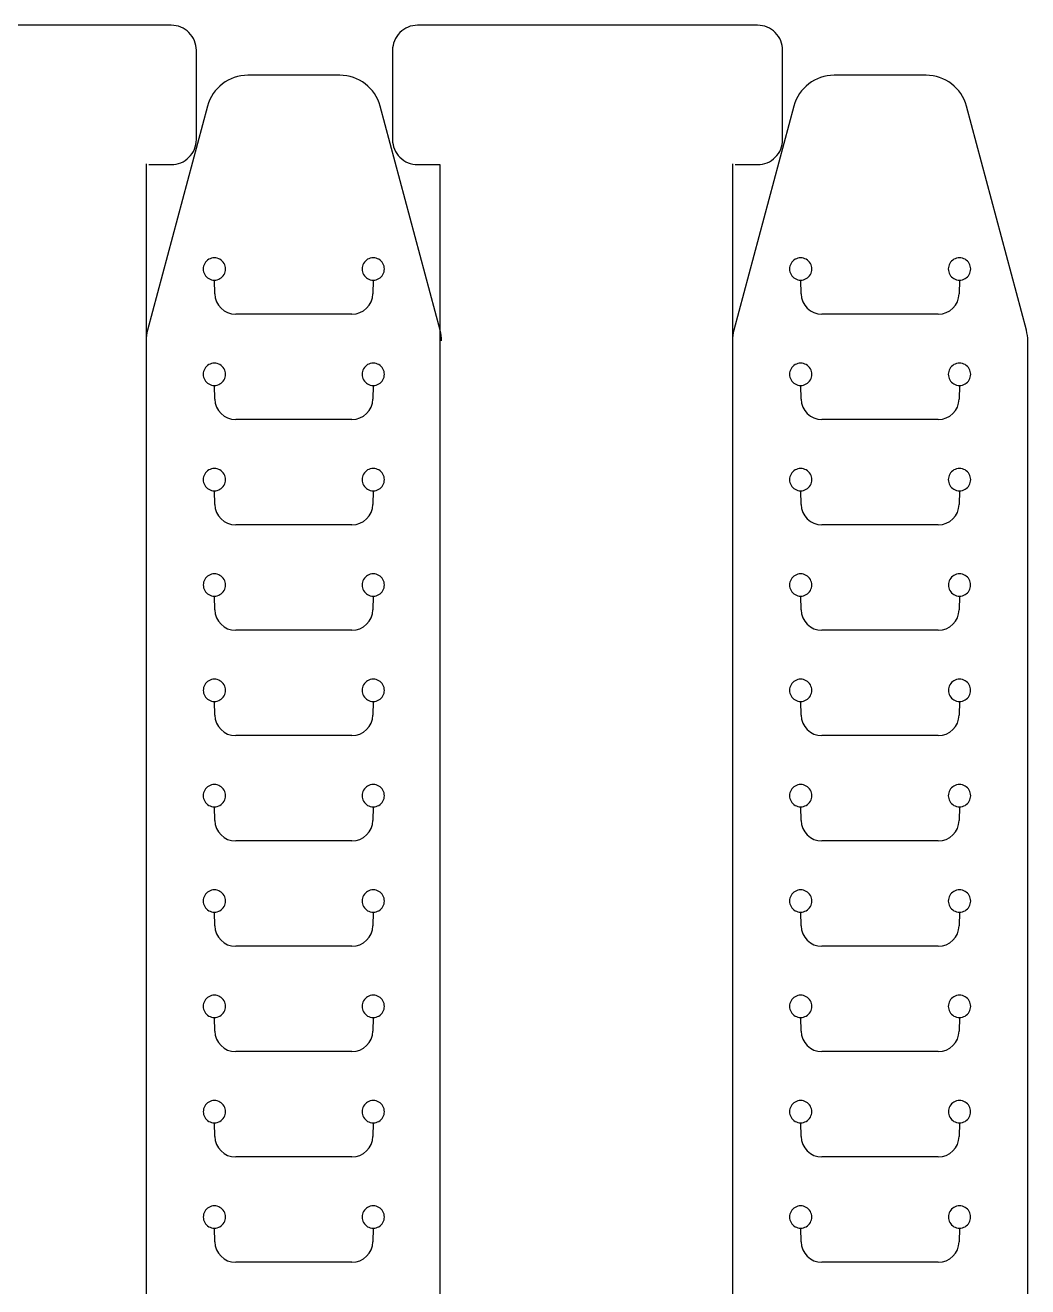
# Model space of a CAD drawing. Extents: x 13 to 590, y 13 to 389.
# Drawn here: x 514.8 to 586.7, y 298.1 to 388.6 of the extents above; entities that cross this region are included whole.
import ezdxf

# ---------------------------------------------------------------- set-up
doc = ezdxf.new("R2010")
doc.units = 0
doc.layers.add('Layer_1', color=7, linetype='CONTINUOUS')

msp = doc.modelspace()

# ---------------------------------------------------------------- linework, layer by layer
at = {"layer": 'Layer_1', "color": 7}
for p, q in [((525.256628, 388.622644), (500.856647, 388.622644)), ((567.339004, 388.622644), (542.938996, 388.622644)), ((527.056641, 380.422651), (527.056641, 386.822657)), ((541.13901, 386.822657), (541.13901, 380.422651)), ((569.139017, 380.422651), (569.139017, 386.822657)), ((537.35134, 385.036561), (530.755304, 385.036561)), ((579.433716, 385.036561), (572.83768, 385.036561)), ((527.857508, 382.813029), (523.555542, 366.757821)), ((544.551076, 366.757821), (540.24911, 382.813029)), ((569.939884, 382.813029), (565.637918, 366.757821)), ((586.633452, 366.757821), (582.331486, 382.813029)), ((523.453307, 378.681375), (523.453307, 23.394904)), ((523.656639, 378.622638), (525.256628, 378.622638)), ((542.939023, 378.622638), (544.539011, 378.622638)), ((544.539011, 378.622638), (544.539011, 36.036169)), ((565.535683, 378.681375), (565.535683, 23.394904)), ((565.739015, 378.622638), (567.339004, 378.622638)), ((586.735687, 23.394904), (586.735687, 365.981375))]:
    msp.add_line(p, q, dxfattribs=at)
at = {"layer": 'Layer_1', "color": 1}
for p, q in [((528.353311, 370.336576), (528.353311, 370.336576)), ((528.381383, 369.364285), (528.366037, 370.336681)), ((539.740634, 370.336681), (539.725288, 369.364285)), ((539.753307, 370.336576), (539.753307, 370.336576)), ((570.435687, 370.336576), (570.435687, 370.336576)), ((570.463759, 369.364285), (570.448414, 370.336681)), ((581.82301, 370.336681), (581.807664, 369.364285)), ((581.835683, 370.336576), (581.835683, 370.336576)), ((538.225418, 367.888042), (529.8812, 367.888042)), ((580.307794, 367.888042), (571.963576, 367.888042)), ((528.353311, 362.779599), (528.353311, 362.779599)), ((528.381383, 361.807309), (528.366037, 362.779705)), ((539.740634, 362.779705), (539.725288, 361.807309)), ((539.753307, 362.779599), (539.753307, 362.779599)), ((570.435687, 362.779599), (570.435687, 362.779599)), ((570.463759, 361.807309), (570.448414, 362.779705)), ((581.82301, 362.779705), (581.807664, 361.807309)), ((581.835683, 362.779599), (581.835683, 362.779599)), ((538.225418, 360.331066), (529.8812, 360.331066)), ((580.307794, 360.331066), (571.963576, 360.331066)), ((528.353311, 355.222623), (528.353311, 355.222623)), ((528.381383, 354.250332), (528.366037, 355.222702)), ((539.740634, 355.222702), (539.725288, 354.250332)), ((539.753307, 355.222623), (539.753307, 355.222623)), ((570.435687, 355.222623), (570.435687, 355.222623)), ((570.463759, 354.250332), (570.448414, 355.222702)), ((581.82301, 355.222702), (581.807664, 354.250332)), ((581.835683, 355.222623), (581.835683, 355.222623)), ((538.225418, 352.77409), (529.8812, 352.77409)), ((580.307794, 352.77409), (571.963576, 352.77409)), ((528.353311, 347.66562), (528.353311, 347.66562)), ((528.381383, 346.69333), (528.366037, 347.665726)), ((539.740634, 347.665726), (539.725288, 346.69333)), ((539.753307, 347.66562), (539.753307, 347.66562)), ((570.435687, 347.66562), (570.435687, 347.66562)), ((570.463759, 346.69333), (570.448414, 347.665726)), ((581.82301, 347.665726), (581.807664, 346.69333)), ((581.835683, 347.66562), (581.835683, 347.66562)), ((538.225418, 345.217113), (529.8812, 345.217113)), ((580.307794, 345.217113), (571.963576, 345.217113)), ((528.353311, 340.108644), (528.353311, 340.108644)), ((528.381383, 339.136353), (528.366037, 340.10875)), ((539.740634, 340.10875), (539.725288, 339.136353)), ((539.753307, 340.108644), (539.753307, 340.108644)), ((570.435687, 340.108644), (570.435687, 340.108644)), ((570.463759, 339.136353), (570.448414, 340.10875)), ((581.82301, 340.10875), (581.807664, 339.136353)), ((581.835683, 340.108644), (581.835683, 340.108644)), ((538.225418, 337.660111), (529.8812, 337.660111)), ((580.307794, 337.660111), (571.963576, 337.660111)), ((528.353311, 332.551668), (528.353311, 332.551668)), ((528.381383, 331.579377), (528.366037, 332.551774)), ((539.740634, 332.551774), (539.725288, 331.579377)), ((539.753307, 332.551668), (539.753307, 332.551668)), ((570.435687, 332.551668), (570.435687, 332.551668)), ((570.463759, 331.579377), (570.448414, 332.551774)), ((581.82301, 332.551774), (581.807664, 331.579377)), ((581.835683, 332.551668), (581.835683, 332.551668)), ((538.225418, 330.103134), (529.8812, 330.103134)), ((580.307794, 330.103134), (571.963576, 330.103134)), ((528.353311, 324.994692), (528.353311, 324.994692)), ((528.381383, 324.022401), (528.366037, 324.994797)), ((539.740634, 324.994797), (539.725288, 324.022401)), ((539.753307, 324.994692), (539.753307, 324.994692)), ((570.435687, 324.994692), (570.435687, 324.994692)), ((570.463759, 324.022401), (570.448414, 324.994797)), ((581.82301, 324.994797), (581.807664, 324.022401)), ((581.835683, 324.994692), (581.835683, 324.994692)), ((538.225418, 322.546158), (529.8812, 322.546158)), ((580.307794, 322.546158), (571.963576, 322.546158)), ((528.353311, 317.437715), (528.353311, 317.437715)), ((528.381383, 316.465425), (528.366037, 317.437795)), ((539.740634, 317.437795), (539.725288, 316.465425)), ((539.753307, 317.437715), (539.753307, 317.437715)), ((570.435687, 317.437715), (570.435687, 317.437715)), ((570.463759, 316.465425), (570.448414, 317.437795)), ((581.82301, 317.437795), (581.807664, 316.465425)), ((581.835683, 317.437715), (581.835683, 317.437715)), ((538.225418, 314.989182), (529.8812, 314.989182)), ((580.307794, 314.989182), (571.963576, 314.989182)), ((528.353311, 309.880713), (528.353311, 309.880713)), ((528.381383, 308.908422), (528.366037, 309.880819)), ((539.740634, 309.880819), (539.725288, 308.908422)), ((539.753307, 309.880713), (539.753307, 309.880713)), ((570.435687, 309.880713), (570.435687, 309.880713)), ((570.463759, 308.908422), (570.448414, 309.880819)), ((581.82301, 309.880819), (581.807664, 308.908422)), ((581.835683, 309.880713), (581.835683, 309.880713)), ((538.225418, 307.432206), (529.8812, 307.432206)), ((580.307794, 307.432206), (571.963576, 307.432206)), ((528.353311, 302.323736), (528.353311, 302.323736)), ((528.381383, 301.351446), (528.366037, 302.323842)), ((539.740634, 302.323842), (539.725288, 301.351446)), ((539.753307, 302.323736), (539.753307, 302.323736)), ((570.435687, 302.323736), (570.435687, 302.323736)), ((570.463759, 301.351446), (570.448414, 302.323842)), ((581.82301, 302.323842), (581.807664, 301.351446)), ((581.835683, 302.323736), (581.835683, 302.323736)), ((538.225418, 299.875229), (529.8812, 299.875229)), ((580.307794, 299.875229), (571.963576, 299.875229))]:
    msp.add_line(p, q, dxfattribs=at)
at = {"layer": 'Layer_1', "color": 7}
for points in [[(526.529406, 388.095435), (526.19185, 388.433017), (525.734015, 388.622644), (525.256628, 388.622644)], [(542.938996, 388.622644), (542.461635, 388.622644), (542.0038, 388.433017), (541.666218, 388.095435)], [(568.611782, 388.095435), (568.274226, 388.433017), (567.816391, 388.622644), (567.339004, 388.622644)], [(527.056641, 386.822657), (527.056641, 387.300045), (526.866988, 387.75788), (526.529406, 388.095435)], [(541.666218, 388.095435), (541.328663, 387.75788), (541.13901, 387.300045), (541.13901, 386.822657)], [(569.139017, 386.822657), (569.139017, 387.300045), (568.949364, 387.75788), (568.611782, 388.095435)], [(530.755278, 385.036561), (529.397436, 385.036561), (528.208954, 384.124569), (527.857508, 382.813029)], [(540.24911, 382.813029), (539.89769, 384.124569), (538.709156, 385.036561), (537.35134, 385.036561)], [(572.837654, 385.036561), (571.479839, 385.036561), (570.29133, 384.124569), (569.939884, 382.813029)], [(582.331486, 382.813029), (581.980066, 384.124569), (580.791532, 385.036561), (579.433716, 385.036561)], [(526.529432, 379.149846), (526.866988, 379.487402), (527.056641, 379.945263), (527.056641, 380.422651)], [(541.13901, 380.422651), (541.13901, 379.945263), (541.32861, 379.487402), (541.666218, 379.149846)], [(568.611808, 379.149846), (568.949364, 379.487402), (569.139017, 379.945263), (569.139017, 380.422651)], [(525.256628, 378.622638), (525.734015, 378.622638), (526.19185, 378.812265), (526.529432, 379.149846)], [(541.666218, 379.149846), (542.003747, 378.812265), (542.461609, 378.622638), (542.939023, 378.622638)], [(567.339004, 378.622638), (567.816391, 378.622638), (568.274226, 378.812265), (568.611808, 379.149846)], [(523.555542, 366.757821), (523.487703, 366.504589), (523.453307, 366.243551), (523.453307, 365.981375)], [(544.653311, 365.981375), (544.653311, 366.243551), (544.618942, 366.504589), (544.551076, 366.757821)], [(565.637918, 366.757821), (565.570079, 366.504589), (565.535683, 366.243551), (565.535683, 365.981375)], [(586.735687, 365.981375), (586.735687, 366.243551), (586.701318, 366.504589), (586.633452, 366.757821)]]:
    msp.add_open_spline(points, degree=3, dxfattribs=at)
at = {"layer": 'Layer_1', "color": 1}
for points in [[(527.65796, 371.537466), (527.51437, 371.289499), (527.51437, 370.983667), (527.65796, 370.7357)], [(528.353311, 371.936564), (528.066794, 371.936564), (527.801549, 371.785434), (527.65796, 371.537466)], [(529.048689, 371.537466), (528.9051, 371.785434), (528.639855, 371.937649), (528.353311, 371.936564)], [(529.048689, 370.7357), (529.192278, 370.983667), (529.192278, 371.289499), (529.048689, 371.537466)], [(539.057956, 371.537466), (538.914366, 371.289499), (538.914366, 370.983667), (539.057956, 370.7357)], [(539.753307, 371.936564), (539.46679, 371.936564), (539.201545, 371.785434), (539.057956, 371.537466)], [(540.448685, 371.537466), (540.305096, 371.785434), (540.039851, 371.937649), (539.753307, 371.936564)], [(540.448685, 370.7357), (540.592275, 370.983667), (540.592275, 371.289499), (540.448685, 371.537466)], [(569.740336, 371.53744), (569.596746, 371.289472), (569.596746, 370.983641), (569.740336, 370.7357)], [(570.435687, 371.936564), (570.14917, 371.936564), (569.883925, 371.785407), (569.740336, 371.53744)], [(571.131065, 371.53744), (570.987476, 371.785407), (570.722231, 371.937649), (570.435687, 371.936564)], [(571.131065, 370.7357), (571.274654, 370.983641), (571.274654, 371.289472), (571.131065, 371.53744)], [(581.140332, 371.53744), (580.996742, 371.289472), (580.996742, 370.983641), (581.140332, 370.7357)], [(581.835683, 371.936564), (581.549166, 371.936564), (581.283921, 371.785407), (581.140332, 371.53744)], [(582.531061, 371.53744), (582.387472, 371.785407), (582.122227, 371.937649), (581.835683, 371.936564)], [(582.531061, 370.7357), (582.674651, 370.983641), (582.674651, 371.289472), (582.531061, 371.53744)], [(527.65796, 370.7357), (527.801549, 370.487732), (528.066794, 370.335491), (528.353311, 370.336576)], [(528.353311, 370.336576), (528.639855, 370.336576), (528.9051, 370.487732), (529.048689, 370.7357)], [(539.057956, 370.7357), (539.201545, 370.487732), (539.46679, 370.335491), (539.753307, 370.336576)], [(539.753307, 370.336576), (540.039851, 370.336576), (540.305096, 370.487732), (540.448685, 370.7357)], [(569.740336, 370.7357), (569.883925, 370.487706), (570.14917, 370.335491), (570.435687, 370.336576)], [(570.435687, 370.336576), (570.722231, 370.336576), (570.987476, 370.487706), (571.131065, 370.7357)], [(581.140332, 370.7357), (581.283921, 370.487706), (581.549166, 370.335491), (581.835683, 370.336576)], [(581.835683, 370.336576), (582.122227, 370.336576), (582.387472, 370.487706), (582.531061, 370.7357)], [(528.381383, 369.364285), (528.394348, 368.545214), (529.06205, 367.888042), (529.8812, 367.888042)], [(538.225418, 367.888042), (539.044594, 367.888042), (539.71227, 368.545214), (539.725235, 369.364285)], [(570.463759, 369.364285), (570.476724, 368.545214), (571.144426, 367.888042), (571.963576, 367.888042)], [(580.307794, 367.888042), (581.12697, 367.888042), (581.794646, 368.545214), (581.807611, 369.364285)], [(527.65796, 363.98049), (527.51437, 363.732523), (527.51437, 363.426691), (527.65796, 363.178723)], [(528.353311, 364.379588), (528.066794, 364.379588), (527.801549, 364.228458), (527.65796, 363.98049)], [(529.048689, 363.98049), (528.9051, 364.228458), (528.639855, 364.380672), (528.353311, 364.379588)], [(529.048689, 363.178723), (529.192278, 363.426691), (529.192278, 363.732523), (529.048689, 363.98049)], [(539.057956, 363.98049), (538.914366, 363.732523), (538.914366, 363.426691), (539.057956, 363.178723)], [(539.753307, 364.379588), (539.46679, 364.379588), (539.201545, 364.228458), (539.057956, 363.98049)], [(540.448685, 363.98049), (540.305096, 364.228458), (540.039851, 364.380672), (539.753307, 364.379588)], [(540.448685, 363.178723), (540.592275, 363.426691), (540.592275, 363.732523), (540.448685, 363.98049)], [(569.740336, 363.980464), (569.596746, 363.732496), (569.596746, 363.426664), (569.740336, 363.178697)], [(570.435687, 364.379588), (570.14917, 364.379588), (569.883925, 364.228431), (569.740336, 363.980464)], [(571.131065, 363.980464), (570.987476, 364.228431), (570.722231, 364.380672), (570.435687, 364.379588)], [(571.131065, 363.178697), (571.274654, 363.426664), (571.274654, 363.732496), (571.131065, 363.980464)], [(581.140332, 363.980464), (580.996742, 363.732496), (580.996742, 363.426664), (581.140332, 363.178697)], [(581.835683, 364.379588), (581.549166, 364.379588), (581.283921, 364.228431), (581.140332, 363.980464)], [(582.531061, 363.980464), (582.387472, 364.228431), (582.122227, 364.380672), (581.835683, 364.379588)], [(582.531061, 363.178697), (582.674651, 363.426664), (582.674651, 363.732496), (582.531061, 363.980464)], [(527.65796, 363.178723), (527.801549, 362.930756), (528.066794, 362.778515), (528.353311, 362.779599)], [(528.353311, 362.779599), (528.639855, 362.779599), (528.9051, 362.930756), (529.048689, 363.178723)], [(539.057956, 363.178723), (539.201545, 362.930756), (539.46679, 362.778515), (539.753307, 362.779599)], [(539.753307, 362.779599), (540.039851, 362.779599), (540.305096, 362.930756), (540.448685, 363.178723)], [(569.740336, 363.178697), (569.883925, 362.930729), (570.14917, 362.778515), (570.435687, 362.779599)], [(570.435687, 362.779599), (570.722231, 362.779599), (570.987476, 362.930729), (571.131065, 363.178697)], [(581.140332, 363.178697), (581.283921, 362.930729), (581.549166, 362.778515), (581.835683, 362.779599)], [(581.835683, 362.779599), (582.122227, 362.779599), (582.387472, 362.930729), (582.531061, 363.178697)], [(528.381383, 361.807309), (528.394348, 360.988238), (529.06205, 360.331066), (529.8812, 360.331066)], [(538.225418, 360.331066), (539.044594, 360.331066), (539.71227, 360.988238), (539.725235, 361.807309)], [(570.463759, 361.807309), (570.476724, 360.988238), (571.144426, 360.331066), (571.963576, 360.331066)], [(580.307794, 360.331066), (581.12697, 360.331066), (581.794646, 360.988238), (581.807611, 361.807309)], [(528.353311, 356.822611), (528.066741, 356.822611), (527.801417, 356.671561), (527.657774, 356.423567)], [(529.048848, 356.423567), (528.905205, 356.671561), (528.639881, 356.823776), (528.353311, 356.822611)], [(539.753307, 356.822611), (539.466711, 356.822611), (539.201413, 356.671561), (539.057797, 356.423567)], [(540.448844, 356.423567), (540.305228, 356.671561), (540.039904, 356.823776), (539.753307, 356.822611)], [(570.435687, 356.822611), (570.149117, 356.822611), (569.883793, 356.671561), (569.74015, 356.42354)], [(571.131224, 356.42354), (570.987608, 356.671561), (570.722284, 356.823776), (570.435687, 356.822611)], [(581.835683, 356.822611), (581.549113, 356.822611), (581.283789, 356.671561), (581.140173, 356.42354)], [(582.53122, 356.42354), (582.387604, 356.671561), (582.12228, 356.823776), (581.835683, 356.822611)], [(527.657774, 356.423567), (527.514159, 356.175573), (527.514159, 355.869688), (527.657774, 355.621694)], [(529.048848, 355.621694), (529.19249, 355.869688), (529.19249, 356.175573), (529.048848, 356.423567)], [(539.057797, 356.423567), (538.914155, 356.175573), (538.914155, 355.869688), (539.057797, 355.621694)], [(540.448844, 355.621694), (540.592486, 355.869688), (540.592486, 356.175573), (540.448844, 356.423567)], [(569.74015, 356.42354), (569.596535, 356.175546), (569.596535, 355.869662), (569.74015, 355.621668)], [(571.131224, 355.621668), (571.274866, 355.869662), (571.274866, 356.175546), (571.131224, 356.42354)], [(581.140173, 356.42354), (580.996531, 356.175546), (580.996531, 355.869662), (581.140173, 355.621668)], [(582.53122, 355.621668), (582.674862, 355.869662), (582.674862, 356.175546), (582.53122, 356.42354)], [(527.657774, 355.621694), (527.801417, 355.373674), (528.066741, 355.221459), (528.353311, 355.222623)], [(528.353311, 355.222623), (528.639908, 355.222623), (528.905232, 355.373674), (529.048848, 355.621694)], [(539.057797, 355.621694), (539.201413, 355.373674), (539.466711, 355.221459), (539.753307, 355.222623)], [(539.753307, 355.222623), (540.039904, 355.222623), (540.305228, 355.373674), (540.448844, 355.621694)], [(569.74015, 355.621668), (569.883793, 355.373674), (570.149117, 355.221459), (570.435687, 355.222623)], [(570.435687, 355.222623), (570.722284, 355.222623), (570.987608, 355.373674), (571.131224, 355.621668)], [(581.140173, 355.621668), (581.283789, 355.373674), (581.549113, 355.221459), (581.835683, 355.222623)], [(581.835683, 355.222623), (582.12228, 355.222623), (582.387604, 355.373674), (582.53122, 355.621668)], [(528.381383, 354.250332), (528.394348, 353.431262), (529.06205, 352.77409), (529.8812, 352.77409)], [(538.225418, 352.77409), (539.044594, 352.77409), (539.71227, 353.431262), (539.725235, 354.250332)], [(570.463759, 354.250332), (570.476724, 353.431262), (571.144426, 352.77409), (571.963576, 352.77409)], [(580.307794, 352.77409), (581.12697, 352.77409), (581.794646, 353.431262), (581.807611, 354.250332)], [(527.6605, 348.865638), (527.517572, 348.61812), (527.517572, 348.313162), (527.6605, 348.065617)], [(528.353311, 349.265635), (528.067508, 349.265635), (527.803401, 349.113156), (527.6605, 348.865638)], [(529.046149, 348.865638), (528.903248, 349.113156), (528.63914, 349.265635), (528.353311, 349.265635)], [(529.046149, 348.065617), (529.18905, 348.313162), (529.18905, 348.61812), (529.046149, 348.865638)], [(539.060496, 348.865638), (538.917568, 348.61812), (538.917568, 348.313162), (539.060496, 348.065617)], [(539.753307, 349.265635), (539.467504, 349.265635), (539.203397, 349.113156), (539.060496, 348.865638)], [(540.446145, 348.865638), (540.303244, 349.113156), (540.039137, 349.265635), (539.753307, 349.265635)], [(540.446145, 348.065617), (540.589047, 348.313162), (540.589047, 348.61812), (540.446145, 348.865638)], [(569.742876, 348.865638), (569.599948, 348.618094), (569.599948, 348.313135), (569.742876, 348.065617)], [(570.435687, 349.265635), (570.149884, 349.265635), (569.885777, 349.113156), (569.742876, 348.865638)], [(571.128525, 348.865638), (570.985624, 349.113156), (570.721516, 349.265635), (570.435687, 349.265635)], [(571.128525, 348.065617), (571.271426, 348.313135), (571.271426, 348.618094), (571.128525, 348.865638)], [(581.142872, 348.865638), (580.999944, 348.618094), (580.999944, 348.313135), (581.142872, 348.065617)], [(581.835683, 349.265635), (581.54988, 349.265635), (581.285773, 349.113156), (581.142872, 348.865638)], [(582.528521, 348.865638), (582.38562, 349.113156), (582.121513, 349.265635), (581.835683, 349.265635)], [(582.528521, 348.065617), (582.671423, 348.313135), (582.671423, 348.618094), (582.528521, 348.865638)], [(527.6605, 348.065617), (527.803401, 347.8181), (528.067508, 347.66562), (528.353311, 347.66562)], [(528.353311, 347.66562), (528.63914, 347.66562), (528.903248, 347.8181), (529.046149, 348.065617)], [(539.060496, 348.065617), (539.203397, 347.8181), (539.467504, 347.66562), (539.753307, 347.66562)], [(539.753307, 347.66562), (540.039137, 347.66562), (540.303244, 347.8181), (540.446145, 348.065617)], [(569.742876, 348.065617), (569.885777, 347.8181), (570.149884, 347.66562), (570.435687, 347.66562)], [(570.435687, 347.66562), (570.721516, 347.66562), (570.985624, 347.8181), (571.128525, 348.065617)], [(581.142872, 348.065617), (581.285773, 347.8181), (581.54988, 347.66562), (581.835683, 347.66562)], [(581.835683, 347.66562), (582.121513, 347.66562), (582.38562, 347.8181), (582.528521, 348.065617)], [(528.381383, 346.69333), (528.394348, 345.874285), (529.06205, 345.217113), (529.8812, 345.217113)], [(538.225418, 345.217113), (539.044594, 345.217113), (539.712244, 345.874285), (539.725235, 346.69333)], [(570.463759, 346.69333), (570.476724, 345.874285), (571.144426, 345.217113), (571.963576, 345.217113)], [(580.307794, 345.217113), (581.12697, 345.217113), (581.79462, 345.874285), (581.807611, 346.69333)], [(527.6605, 341.308662), (527.517572, 341.061144), (527.517572, 340.756185), (527.6605, 340.508641)], [(528.353311, 341.708659), (528.067508, 341.708659), (527.803401, 341.55618), (527.6605, 341.308662)], [(529.046149, 341.308662), (528.903248, 341.55618), (528.63914, 341.708659), (528.353311, 341.708659)], [(529.046149, 340.508641), (529.18905, 340.756185), (529.18905, 341.061144), (529.046149, 341.308662)], [(539.060496, 341.308662), (538.917568, 341.061144), (538.917568, 340.756185), (539.060496, 340.508641)], [(539.753307, 341.708659), (539.467504, 341.708659), (539.203397, 341.55618), (539.060496, 341.308662)], [(540.446145, 341.308662), (540.303244, 341.55618), (540.039137, 341.708659), (539.753307, 341.708659)], [(540.446145, 340.508641), (540.589047, 340.756185), (540.589047, 341.061144), (540.446145, 341.308662)], [(569.742876, 341.308662), (569.599948, 341.061118), (569.599948, 340.756159), (569.742876, 340.508641)], [(570.435687, 341.708659), (570.149884, 341.708659), (569.885777, 341.55618), (569.742876, 341.308662)], [(571.128525, 341.308662), (570.985624, 341.55618), (570.721516, 341.708659), (570.435687, 341.708659)], [(571.128525, 340.508641), (571.271426, 340.756159), (571.271426, 341.061118), (571.128525, 341.308662)], [(581.142872, 341.308662), (580.999944, 341.061118), (580.999944, 340.756159), (581.142872, 340.508641)], [(581.835683, 341.708659), (581.54988, 341.708659), (581.285773, 341.55618), (581.142872, 341.308662)], [(582.528521, 341.308662), (582.38562, 341.55618), (582.121513, 341.708659), (581.835683, 341.708659)], [(582.528521, 340.508641), (582.671423, 340.756159), (582.671423, 341.061118), (582.528521, 341.308662)], [(527.6605, 340.508641), (527.803401, 340.261124), (528.067508, 340.108644), (528.353311, 340.108644)], [(528.353311, 340.108644), (528.63914, 340.108644), (528.903248, 340.261124), (529.046149, 340.508641)], [(539.060496, 340.508641), (539.203397, 340.261124), (539.467504, 340.108644), (539.753307, 340.108644)], [(539.753307, 340.108644), (540.039137, 340.108644), (540.303244, 340.261124), (540.446145, 340.508641)], [(569.742876, 340.508641), (569.885777, 340.261124), (570.149884, 340.108644), (570.435687, 340.108644)], [(570.435687, 340.108644), (570.721516, 340.108644), (570.985624, 340.261124), (571.128525, 340.508641)], [(581.142872, 340.508641), (581.285773, 340.261124), (581.54988, 340.108644), (581.835683, 340.108644)], [(581.835683, 340.108644), (582.121513, 340.108644), (582.38562, 340.261124), (582.528521, 340.508641)], [(528.381383, 339.136353), (528.394348, 338.317283), (529.06205, 337.660111), (529.8812, 337.660111)], [(538.225418, 337.660111), (539.044594, 337.660111), (539.71227, 338.317283), (539.725235, 339.136353)], [(570.463759, 339.136353), (570.476724, 338.317283), (571.144426, 337.660111), (571.963576, 337.660111)], [(580.307794, 337.660111), (581.12697, 337.660111), (581.794646, 338.317283), (581.807611, 339.136353)], [(528.353311, 334.151656), (528.066794, 334.151656), (527.801549, 334.000526), (527.65796, 333.752559)], [(529.048689, 333.752559), (528.9051, 334.000526), (528.639855, 334.152741), (528.353311, 334.151656)], [(539.753307, 334.151656), (539.46679, 334.151656), (539.201545, 334.000526), (539.057956, 333.752559)], [(540.448685, 333.752559), (540.305096, 334.000526), (540.039851, 334.152741), (539.753307, 334.151656)], [(570.435687, 334.151656), (570.14917, 334.151656), (569.883925, 334.0005), (569.740336, 333.752532)], [(571.131065, 333.752532), (570.987476, 334.0005), (570.722231, 334.152741), (570.435687, 334.151656)], [(581.835683, 334.151656), (581.549166, 334.151656), (581.283921, 334.0005), (581.140332, 333.752532)], [(582.531061, 333.752532), (582.387472, 334.0005), (582.122227, 334.152741), (581.835683, 334.151656)], [(527.65796, 333.752559), (527.51437, 333.504591), (527.51437, 333.198759), (527.65796, 332.950792)], [(529.048689, 332.950792), (529.192278, 333.198759), (529.192278, 333.504591), (529.048689, 333.752559)], [(539.057956, 333.752559), (538.914366, 333.504591), (538.914366, 333.198759), (539.057956, 332.950792)], [(540.448685, 332.950792), (540.592275, 333.198759), (540.592275, 333.504591), (540.448685, 333.752559)], [(569.740336, 333.752532), (569.596746, 333.504565), (569.596746, 333.198733), (569.740336, 332.950765)], [(571.131065, 332.950765), (571.274654, 333.198733), (571.274654, 333.504565), (571.131065, 333.752532)], [(581.140332, 333.752532), (580.996742, 333.504565), (580.996742, 333.198733), (581.140332, 332.950765)], [(582.531061, 332.950765), (582.674651, 333.198733), (582.674651, 333.504565), (582.531061, 333.752532)], [(527.65796, 332.950792), (527.801549, 332.702824), (528.066794, 332.550583), (528.353311, 332.551668)], [(528.353311, 332.551668), (528.639855, 332.551668), (528.9051, 332.702824), (529.048689, 332.950792)], [(539.057956, 332.950792), (539.201545, 332.702824), (539.46679, 332.550583), (539.753307, 332.551668)], [(539.753307, 332.551668), (540.039851, 332.551668), (540.305096, 332.702824), (540.448685, 332.950792)], [(569.740336, 332.950765), (569.883925, 332.702798), (570.14917, 332.550583), (570.435687, 332.551668)], [(570.435687, 332.551668), (570.722231, 332.551668), (570.987476, 332.702798), (571.131065, 332.950765)], [(581.140332, 332.950765), (581.283921, 332.702798), (581.549166, 332.550583), (581.835683, 332.551668)], [(581.835683, 332.551668), (582.122227, 332.551668), (582.387472, 332.702798), (582.531061, 332.950765)], [(528.381383, 331.579377), (528.394348, 330.760306), (529.06205, 330.103134), (529.8812, 330.103134)], [(538.225418, 330.103134), (539.044594, 330.103134), (539.71227, 330.760306), (539.725235, 331.579377)], [(570.463759, 331.579377), (570.476724, 330.760306), (571.144426, 330.103134), (571.963576, 330.103134)], [(580.307794, 330.103134), (581.12697, 330.103134), (581.794646, 330.760306), (581.807611, 331.579377)], [(527.65796, 326.195582), (527.51437, 325.947615), (527.51437, 325.641783), (527.65796, 325.393816)], [(528.353311, 326.59468), (528.066794, 326.59468), (527.801549, 326.44355), (527.65796, 326.195582)], [(529.048689, 326.195582), (528.9051, 326.44355), (528.639855, 326.595765), (528.353311, 326.59468)], [(529.048689, 325.393816), (529.192278, 325.641783), (529.192278, 325.947615), (529.048689, 326.195582)], [(539.057956, 326.195582), (538.914366, 325.947615), (538.914366, 325.641783), (539.057956, 325.393816)], [(539.753307, 326.59468), (539.46679, 326.59468), (539.201545, 326.44355), (539.057956, 326.195582)], [(540.448685, 326.195582), (540.305096, 326.44355), (540.039851, 326.595765), (539.753307, 326.59468)], [(540.448685, 325.393816), (540.592275, 325.641783), (540.592275, 325.947615), (540.448685, 326.195582)], [(569.740336, 326.195556), (569.596746, 325.947589), (569.596746, 325.641757), (569.740336, 325.393789)], [(570.435687, 326.59468), (570.14917, 326.59468), (569.883925, 326.443524), (569.740336, 326.195556)], [(571.131065, 326.195556), (570.987476, 326.443524), (570.722231, 326.595765), (570.435687, 326.59468)], [(571.131065, 325.393789), (571.274654, 325.641757), (571.274654, 325.947589), (571.131065, 326.195556)], [(581.140332, 326.195556), (580.996742, 325.947589), (580.996742, 325.641757), (581.140332, 325.393789)], [(581.835683, 326.59468), (581.549166, 326.59468), (581.283921, 326.443524), (581.140332, 326.195556)], [(582.531061, 326.195556), (582.387472, 326.443524), (582.122227, 326.595765), (581.835683, 326.59468)], [(582.531061, 325.393789), (582.674651, 325.641757), (582.674651, 325.947589), (582.531061, 326.195556)], [(527.65796, 325.393816), (527.801549, 325.145848), (528.066794, 324.993607), (528.353311, 324.994692)], [(528.353311, 324.994692), (528.639855, 324.994692), (528.9051, 325.145848), (529.048689, 325.393816)], [(539.057956, 325.393816), (539.201545, 325.145848), (539.46679, 324.993607), (539.753307, 324.994692)], [(539.753307, 324.994692), (540.039851, 324.994692), (540.305096, 325.145848), (540.448685, 325.393816)], [(569.740336, 325.393789), (569.883925, 325.145848), (570.14917, 324.993607), (570.435687, 324.994692)], [(570.435687, 324.994692), (570.722231, 324.994692), (570.987476, 325.145848), (571.131065, 325.393789)], [(581.140332, 325.393789), (581.283921, 325.145848), (581.549166, 324.993607), (581.835683, 324.994692)], [(581.835683, 324.994692), (582.122227, 324.994692), (582.387472, 325.145848), (582.531061, 325.393789)], [(528.381383, 324.022401), (528.394348, 323.20333), (529.06205, 322.546158), (529.8812, 322.546158)], [(538.225418, 322.546158), (539.044594, 322.546158), (539.71227, 323.20333), (539.725235, 324.022401)], [(570.463759, 324.022401), (570.476724, 323.20333), (571.144426, 322.546158), (571.963576, 322.546158)], [(580.307794, 322.546158), (581.12697, 322.546158), (581.794646, 323.20333), (581.807611, 324.022401)], [(527.657774, 318.638659), (527.514159, 318.390665), (527.514159, 318.08478), (527.657774, 317.836786)], [(528.353311, 319.037704), (528.066741, 319.037704), (527.801417, 318.886653), (527.657774, 318.638659)], [(529.048848, 318.638659), (528.905232, 318.886653), (528.639908, 319.038868), (528.353311, 319.037704)], [(529.048848, 317.836786), (529.19249, 318.08478), (529.19249, 318.390665), (529.048848, 318.638659)], [(539.057797, 318.638659), (538.914155, 318.390665), (538.914155, 318.08478), (539.057797, 317.836786)], [(539.753307, 319.037704), (539.466737, 319.037704), (539.201413, 318.886653), (539.057797, 318.638659)], [(540.448844, 318.638659), (540.305228, 318.886653), (540.039904, 319.038868), (539.753307, 319.037704)], [(540.448844, 317.836786), (540.592486, 318.08478), (540.592486, 318.390665), (540.448844, 318.638659)], [(569.74015, 318.638633), (569.596535, 318.390639), (569.596535, 318.084754), (569.74015, 317.83676)], [(570.435687, 319.037704), (570.149117, 319.037704), (569.883793, 318.886653), (569.74015, 318.638633)], [(571.131224, 318.638633), (570.987608, 318.886653), (570.722284, 319.038868), (570.435687, 319.037704)], [(571.131224, 317.83676), (571.274866, 318.084754), (571.274866, 318.390639), (571.131224, 318.638633)], [(581.140173, 318.638633), (580.996531, 318.390639), (580.996531, 318.084754), (581.140173, 317.83676)], [(581.835683, 319.037704), (581.549113, 319.037704), (581.283789, 318.886653), (581.140173, 318.638633)], [(582.53122, 318.638633), (582.387604, 318.886653), (582.12228, 319.038868), (581.835683, 319.037704)], [(582.53122, 317.83676), (582.674862, 318.084754), (582.674862, 318.390639), (582.53122, 318.638633)], [(527.657774, 317.836786), (527.801417, 317.588766), (528.066741, 317.436551), (528.353311, 317.437715)], [(528.353311, 317.437715), (528.639908, 317.437715), (528.905232, 317.588766), (529.048848, 317.836786)], [(539.057797, 317.836786), (539.201413, 317.588766), (539.466737, 317.436551), (539.753307, 317.437715)], [(539.753307, 317.437715), (540.039904, 317.437715), (540.305228, 317.588766), (540.448844, 317.836786)], [(569.74015, 317.83676), (569.883793, 317.588766), (570.149117, 317.436551), (570.435687, 317.437715)], [(570.435687, 317.437715), (570.722284, 317.437715), (570.987608, 317.588766), (571.131224, 317.83676)], [(581.140173, 317.83676), (581.283789, 317.588766), (581.549113, 317.436551), (581.835683, 317.437715)], [(581.835683, 317.437715), (582.12228, 317.437715), (582.387604, 317.588766), (582.53122, 317.83676)], [(528.381383, 316.465425), (528.394348, 315.646354), (529.06205, 314.989182), (529.8812, 314.989182)], [(538.225418, 314.989182), (539.044594, 314.989182), (539.71227, 315.646354), (539.725235, 316.465425)], [(570.463759, 316.465425), (570.476724, 315.646354), (571.144426, 314.989182), (571.963576, 314.989182)], [(580.307794, 314.989182), (581.12697, 314.989182), (581.794646, 315.646354), (581.807611, 316.465425)], [(528.353311, 311.480727), (528.067508, 311.480727), (527.803401, 311.328248), (527.6605, 311.08073)], [(529.046149, 311.08073), (528.903248, 311.328248), (528.63914, 311.480727), (528.353311, 311.480727)], [(539.753307, 311.480727), (539.467504, 311.480727), (539.203397, 311.328248), (539.060496, 311.08073)], [(540.446145, 311.08073), (540.303244, 311.328248), (540.039137, 311.480727), (539.753307, 311.480727)], [(570.435687, 311.480727), (570.149884, 311.480727), (569.885777, 311.328248), (569.742876, 311.08073)], [(571.128525, 311.08073), (570.985624, 311.328248), (570.721516, 311.480727), (570.435687, 311.480727)], [(581.835683, 311.480727), (581.54988, 311.480727), (581.285773, 311.328248), (581.142872, 311.08073)], [(582.528521, 311.08073), (582.38562, 311.328248), (582.121513, 311.480727), (581.835683, 311.480727)], [(527.6605, 311.08073), (527.517572, 310.833213), (527.517572, 310.528254), (527.6605, 310.28071)], [(529.046149, 310.28071), (529.18905, 310.528254), (529.18905, 310.833213), (529.046149, 311.08073)], [(539.060496, 311.08073), (538.917568, 310.833213), (538.917568, 310.528254), (539.060496, 310.28071)], [(540.446145, 310.28071), (540.589047, 310.528254), (540.589047, 310.833213), (540.446145, 311.08073)], [(569.742876, 311.08073), (569.599948, 310.833186), (569.599948, 310.528227), (569.742876, 310.28071)], [(571.128525, 310.28071), (571.271426, 310.528227), (571.271426, 310.833186), (571.128525, 311.08073)], [(581.142872, 311.08073), (580.999944, 310.833186), (580.999944, 310.528227), (581.142872, 310.28071)], [(582.528521, 310.28071), (582.671423, 310.528227), (582.671423, 310.833186), (582.528521, 311.08073)], [(527.6605, 310.28071), (527.803401, 310.033192), (528.067508, 309.880713), (528.353311, 309.880713)], [(528.353311, 309.880713), (528.63914, 309.880713), (528.903248, 310.033192), (529.046149, 310.28071)], [(539.060496, 310.28071), (539.203397, 310.033192), (539.467504, 309.880713), (539.753307, 309.880713)], [(539.753307, 309.880713), (540.039137, 309.880713), (540.303244, 310.033192), (540.446145, 310.28071)], [(569.742876, 310.28071), (569.885777, 310.033192), (570.149884, 309.880713), (570.435687, 309.880713)], [(570.435687, 309.880713), (570.721516, 309.880713), (570.985624, 310.033192), (571.128525, 310.28071)], [(581.142872, 310.28071), (581.285773, 310.033192), (581.54988, 309.880713), (581.835683, 309.880713)], [(581.835683, 309.880713), (582.121513, 309.880713), (582.38562, 310.033192), (582.528521, 310.28071)], [(528.381383, 308.908422), (528.394348, 308.089378), (529.06205, 307.432206), (529.8812, 307.432206)], [(538.225418, 307.432206), (539.044594, 307.432206), (539.712244, 308.089378), (539.725235, 308.908422)], [(570.463759, 308.908422), (570.476724, 308.089378), (571.144426, 307.432206), (571.963576, 307.432206)], [(580.307794, 307.432206), (581.12697, 307.432206), (581.79462, 308.089378), (581.807611, 308.908422)], [(527.6605, 303.523754), (527.517572, 303.276236), (527.517572, 302.971278), (527.6605, 302.723734)], [(528.353311, 303.923751), (528.067508, 303.923751), (527.803401, 303.771272), (527.6605, 303.523754)], [(529.046149, 303.523754), (528.903248, 303.771272), (528.63914, 303.923751), (528.353311, 303.923751)], [(529.046149, 302.723734), (529.18905, 302.971278), (529.18905, 303.276236), (529.046149, 303.523754)], [(539.060496, 303.523754), (538.917568, 303.276236), (538.917568, 302.971278), (539.060496, 302.723734)], [(539.753307, 303.923751), (539.467504, 303.923751), (539.203397, 303.771272), (539.060496, 303.523754)], [(540.446145, 303.523754), (540.303244, 303.771272), (540.039137, 303.923751), (539.753307, 303.923751)], [(540.446145, 302.723734), (540.589047, 302.971278), (540.589047, 303.276236), (540.446145, 303.523754)], [(569.742876, 303.523754), (569.599948, 303.27621), (569.599948, 302.971251), (569.742876, 302.723734)], [(570.435687, 303.923751), (570.149884, 303.923751), (569.885777, 303.771272), (569.742876, 303.523754)], [(571.128525, 303.523754), (570.985624, 303.771272), (570.721516, 303.923751), (570.435687, 303.923751)], [(571.128525, 302.723734), (571.271426, 302.971251), (571.271426, 303.27621), (571.128525, 303.523754)], [(581.142872, 303.523754), (580.999944, 303.27621), (580.999944, 302.971251), (581.142872, 302.723734)], [(581.835683, 303.923751), (581.54988, 303.923751), (581.285773, 303.771272), (581.142872, 303.523754)], [(582.528521, 303.523754), (582.38562, 303.771272), (582.121513, 303.923751), (581.835683, 303.923751)], [(582.528521, 302.723734), (582.671423, 302.971251), (582.671423, 303.27621), (582.528521, 303.523754)], [(527.6605, 302.723734), (527.803401, 302.476216), (528.067508, 302.323736), (528.353311, 302.323736)], [(528.353311, 302.323736), (528.63914, 302.323736), (528.903248, 302.476216), (529.046149, 302.723734)], [(539.060496, 302.723734), (539.203397, 302.476216), (539.467504, 302.323736), (539.753307, 302.323736)], [(539.753307, 302.323736), (540.039137, 302.323736), (540.303244, 302.476216), (540.446145, 302.723734)], [(569.742876, 302.723734), (569.885777, 302.476216), (570.149884, 302.323736), (570.435687, 302.323736)], [(570.435687, 302.323736), (570.721516, 302.323736), (570.985624, 302.476216), (571.128525, 302.723734)], [(581.142872, 302.723734), (581.285773, 302.476216), (581.54988, 302.323736), (581.835683, 302.323736)], [(581.835683, 302.323736), (582.121513, 302.323736), (582.38562, 302.476216), (582.528521, 302.723734)], [(528.381383, 301.351446), (528.394348, 300.532401), (529.06205, 299.875229), (529.8812, 299.875229)], [(538.225418, 299.875229), (539.044594, 299.875229), (539.712244, 300.532401), (539.725235, 301.351446)], [(570.463759, 301.351446), (570.476724, 300.532401), (571.144426, 299.875229), (571.963576, 299.875229)], [(580.307794, 299.875229), (581.12697, 299.875229), (581.79462, 300.532401), (581.807611, 301.351446)]]:
    msp.add_open_spline(points, degree=3, dxfattribs=at)

doc.saveas('drawing.dxf')
